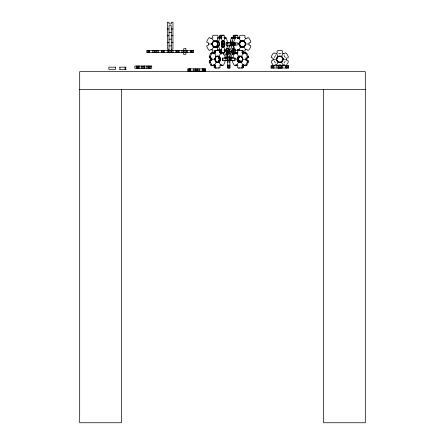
<?xml version="1.0" encoding="UTF-8"?>
<svg xmlns="http://www.w3.org/2000/svg" width="445" height="445" viewBox="0 0 445 445"><rect width="100%" height="100%" fill="white"/><g stroke="black" fill="none" stroke-linecap="round" stroke-linejoin="round"><path stroke-width="0.67" d="M227.679 60.364L227.679 58.957M227.679 58.117L227.679 56.187M221.627 45.129L221.432 43.443A3.248 1.624 90 0 1 221.988 41.519L222.478 40.957A3.248 1.624 90 0 1 223.585 40.957L224.074 41.519A3.248 1.624 90 0 1 224.63 43.443L224.63 44.567A3.248 1.624 -90 0 1 224.074 46.491L223.585 47.053A3.248 1.624 -90 0 1 222.478 47.053L221.988 46.491A3.248 1.624 -90 0 1 221.432 44.567L222.222 41.196L221.343 38.164M222.7 44.289L222.7 43.721M226.221 51.336L226.221 51.898M214.879 59.524L214.879 58.957M219.357 58.957L219.34 59.663M239.343 61.811L238.253 58.957M242.57 58.128A3.248 2.809 90 0 1 242.697 58.673L242.392 60.882M212.076 44.289L212.076 43.721M239.065 44.289L239.104 43.443A3.248 3.248 0 0 1 240.211 41.519M245.534 44.289L245.534 43.721M277.719 61.766A3.248 3.248 0 0 1 276.606 59.847L276.573 58.996M283.042 59.563L283.003 58.718A3.248 3.248 0 0 0 281.891 56.793M222.506 42.364L222.506 45.646A3.248 1.624 -90 0 0 222.684 44.567M216.259 62.083L215.875 61.727A3.248 2.809 -90 0 1 214.913 59.802L214.935 58.39M219.324 59.802L219.302 58.39A3.248 2.809 90 0 1 219.324 58.673L219.34 58.812M238.253 59.524L239.555 56.242L238.804 58.117L237.496 58.117L237.163 59.802A3.248 2.809 90 0 0 238.119 61.727L238.965 62.289A3.248 2.809 90 0 0 240.89 62.289L241.54 61.9M212.143 43.154L212.143 44.856M240.211 46.491A3.248 3.248 0 0 1 239.104 44.567L239.071 43.604M278.437 62.222L276.562 59.28C276.323 55.058 283.27 55.069 283.087 59.28C283.248 63.496 276.367 63.496 276.523 59.28L278.564 56.287M226.828 42.881L227.25 42.392L227.25 41.085L226.377 38.125L225.838 37.508L225.203 38.726L224.23 37.602L224.441 35.895L223.874 35.238L222.155 35.277L221.621 35.895L221.833 37.602L220.859 38.726L220.225 37.508L218.278 37.508L217.711 38.164L216.865 42.392L217.288 42.881L219.658 42.881L219.658 45.129L217.288 45.129L216.865 45.618L217.739 49.885L218.278 50.502L220.225 50.502L220.859 49.284L221.833 50.413L221.621 52.115L222.189 52.771L223.907 52.733L224.441 52.115M219.235 42.881L218.812 42.392L218.812 41.157L219.658 38.164L220.225 37.508M230.783 42.881L230.36 42.392L230.36 41.157L231.205 38.164L231.773 37.508L233.72 37.508L234.354 38.726L235.327 37.602L235.116 35.895L235.65 35.277L237.369 35.238L237.936 35.895L237.725 37.602L238.698 38.726M232.729 42.881L232.307 42.392L232.307 41.157L233.152 38.164L233.72 37.508M221.304 44.005L222.166 41.007L223.896 41.007L224.764 44.005L223.896 47.003L222.166 47.003L221.41 44.005M223.907 52.733L220.242 52.771L219.674 52.115L219.886 50.413L221.833 50.413M221.771 46.948L222.383 45.129M222.489 45.129L222.489 42.881M221.343 49.851L222.222 46.814L221.732 45.129M224.33 42.881L223.841 41.196L224.719 38.164M224.719 49.851L223.841 46.814L224.33 45.129M221.215 45.129L224.436 45.129L224.436 42.881L222.383 42.881L221.894 41.196L223.841 41.196M223.896 47.003L224.019 46.575M227.679 50.474L227.679 68.002L229.932 68.002L229.932 50.474L226.433 50.491C226.082 51.954 226.088 54.357 227.834 54.896L228.263 54.785M226.538 50.491L227.15 48.672M225.031 58.117L225.665 56.899L226.639 58.022M226.149 57.461L227.022 54.429L226.538 52.744M229.525 45.774L228.647 48.805L229.136 50.491M228.33 50.652L228.919 48.622M228.485 50.491L228.975 48.805L226.906 48.956M229.982 55.391L230.543 53.444M237.936 52.115L237.402 52.733L235.683 52.771L235.116 52.115L235.327 50.413L234.354 49.284L233.72 50.502M230.009 56.899L230.643 58.117L232.051 54.535L232.051 53.228L231.634 52.744M232.59 58.117L234.003 54.535L234.003 53.228L233.581 52.744L231.211 52.744L231.211 50.491L233.581 50.491L234.003 50.007L233.158 45.774L232.59 45.117M239.126 43.154L239.455 42.364M215.603 65.643L214.479 65.643L214.112 67.351L215.096 68.002L216.22 68.002L215.235 67.351L215.603 65.643L213.917 64.519L212.821 65.738L211.698 65.738L210.769 65.115L209.25 62.161L209.25 60.848L209.984 60.364L211.837 60.364L211.837 58.117L209.984 58.117L209.25 57.627L209.25 56.387L210.713 53.394L211.698 52.738L212.821 52.738L213.917 53.956L215.603 52.833L215.235 51.131L216.17 50.508L215.041 50.508L214.112 51.131L214.479 52.833L215.603 52.833M211.108 58.117L210.379 57.627L210.379 56.387L211.837 53.394L212.821 52.738M242.008 65.643L243.131 65.643L243.498 67.351L242.57 67.968L241.44 67.968L242.375 67.351L242.008 65.643L243.693 64.519L244.789 65.738L245.773 65.081L247.231 62.089L247.231 60.848L246.502 60.364M244.789 65.738L245.913 65.738L246.897 65.081L248.355 62.089L248.355 60.848L247.626 60.364L245.773 60.364L245.773 58.117L247.626 58.117L248.355 57.627L248.355 56.32L246.841 53.361L245.913 52.738L244.789 52.738L243.693 53.956L242.008 52.833L242.375 51.131L241.39 50.474L242.514 50.474L243.498 51.131L243.131 52.833L242.008 52.833M215.669 56.921L216.721 56.187A3.248 2.809 90 0 1 218.645 56.187L219.491 56.754A3.248 2.809 90 0 1 220.447 58.673L220.447 59.802A3.248 2.809 -90 0 1 219.491 61.727L218.645 62.289A3.248 2.809 -90 0 1 216.721 62.289L214.868 59.241L216.493 56.298M220.125 52.104L219.758 52.833L221.443 53.956L222.539 52.738L223.473 53.361L224.986 56.32L224.986 57.627L224.252 58.117M220.603 65.081L219.085 62.05L216.276 62.05L214.757 65.081L213.633 65.081L214.479 65.643M219.93 58.117L219.085 56.426L220.603 53.394M218.99 60.364L219.368 59.241L218.99 58.117M218.056 62.233L219.552 59.241L218.056 56.242L218.807 58.117L220.114 58.117L220.492 59.241L220.114 60.364L218.807 60.364L217.978 62.083M219.085 62.05L219.93 60.364M220.676 59.241L219.179 62.233L216.181 62.233L214.685 59.241L216.181 56.242L219.179 56.242L220.676 59.241L219.368 59.241M241.641 61.811L241.429 62.233L238.431 62.233L236.929 59.241L238.431 56.242L241.429 56.242L242.364 58.117L242.742 59.241L241.335 62.05L242.848 65.081L243.977 65.081L243.131 65.643M237.68 58.117L238.965 56.187A3.248 2.809 -90 0 1 240.89 56.187L241.941 56.921M239.555 62.233L238.242 59.241L238.62 58.117M233.358 60.364L232.624 60.848L232.624 62.161L234.137 65.115L235.066 65.738L236.162 64.519L237.853 65.643L237.485 67.351L238.47 68.002L239.594 68.002M237.007 65.081L238.526 62.05L237.68 60.364M241.429 62.233L242.926 59.241L241.641 56.665M208.566 44.005L212.065 44.005L212.499 42.881L214.201 40.957A3.248 3.248 0 0 1 216.42 40.957L217.043 41.007L213.583 41.007L211.848 44.005L213.583 47.003L217.043 47.003M217.711 37.602L218.133 35.895L216.999 35.238L213.561 35.277L212.488 35.895L212.91 37.602L210.963 38.726L209.701 37.508L208.566 38.164L206.875 41.157L206.875 42.392L208.566 42.881L208.566 45.129L206.875 45.618L206.875 46.925L208.627 49.885L209.701 50.502L210.963 49.284L212.91 50.413L212.488 52.115L213.622 52.771L214.996 52.755M211.937 49.851L213.689 46.814L216.932 46.814L216.548 47.003M238.926 38.164L240.567 41.007L244.027 41.007L245.757 44.005L244.027 47.003L240.567 47.003L238.837 44.005L240.567 41.007L241.19 40.957A3.248 3.248 0 0 1 243.409 40.957L244.16 41.346M238.837 44.005L241.062 41.007M238.926 49.851L240.678 46.814L244.277 46.575M245.673 38.164L243.921 41.196L245.545 44.005L249.044 44.005M245.545 44.005L243.537 47.003M274.393 57.455L275.516 55.508M276.59 58.857L278.075 56.287L281.668 56.621M276.434 65.126L278.181 62.094L281.78 61.855M281.045 62.278L283.265 59.28L281.429 56.471L283.181 53.439M282.709 60.242L281.535 62.278L278.075 62.278L276.59 59.708M284.094 63.056L285.223 61.11M221.949 47.003L222.016 46.664M221.833 37.602L219.886 37.602L219.674 35.895L220.208 35.277L223.874 35.238M220.225 50.502L218.812 46.925L218.812 45.618L219.235 45.129M218.278 50.502L218.701 50.018M235.327 37.602L233.38 37.602L233.169 35.895L233.703 35.277L237.369 35.238M223.891 50.502L225.838 50.502L226.405 49.851L227.25 46.858L227.25 45.618L226.828 45.129M232.307 45.618L232.729 45.129M239.866 38.125L239.332 37.508L238.909 37.992L237.613 37.992M231.634 50.491L232.051 50.007L232.051 48.766L231.211 45.774L230.643 45.117L230.009 46.336L229.036 45.212L230.983 45.212M237.725 50.413L238.698 49.284M215.97 56.665L215.875 56.754A3.248 2.809 -90 0 0 214.913 58.673M239.043 56.921L239.955 56.242M241.351 62.083L241.941 61.56M239.977 41.685L240.656 41.163L243.988 41.196M244.617 46.325L243.409 47.053A3.248 3.248 0 0 1 241.19 47.053L239.977 46.325M213.333 41.435L218.812 41.157M240.322 41.435L240.567 41.007M216.07 56.582L214.757 53.394L213.633 53.394L214.479 52.833M241.908 56.426L238.526 56.426L238.119 56.754A3.248 2.809 -90 0 0 237.163 58.673L237.496 60.364L238.804 60.364L239.443 61.9M239.443 56.582L239.866 56.298M221.415 52.738L220.687 53.228L221.81 53.228M209.25 60.848L210.379 60.848L211.108 60.364M234.087 53.394L235.066 52.738L236.162 53.956L237.853 52.833L237.485 51.131L238.414 50.508L242.514 50.474M215.096 68.002L219.196 67.968L220.125 67.351L219.758 65.643L221.443 64.519L222.539 65.738L223.523 65.081L224.986 62.089L224.986 60.848L224.252 60.364M245.184 53.228L245.913 52.738M246.502 58.117L247.231 57.627L248.355 57.627M277.941 56.621L278.181 56.471L276.434 53.439M234.71 45.129L233.864 45.618L233.864 46.925L235.611 49.885L236.684 50.502L237.953 49.284L239.899 50.413M282.208 65.688L284.155 64.564L285.417 65.777L286.491 65.159L288.238 62.2L288.238 60.893L286.552 60.403L286.552 58.156L288.238 57.672L288.238 56.432L286.552 53.439L285.417 52.783L284.155 54.001L282.208 52.877L282.625 51.169L281.552 50.552L278.119 50.519L276.985 51.169L277.407 52.877L275.461 54.001L274.192 52.783L273.119 53.4L271.372 56.359L271.372 57.672L273.058 58.156L273.058 60.403L271.372 60.893L271.372 62.133L273.058 65.126L274.192 65.777L275.461 64.564L277.407 65.688M216.954 46.847L216.42 47.053A3.248 3.248 0 0 1 214.201 47.053L212.988 46.325M220.242 52.771L221.96 52.733M235.116 52.115L233.169 52.115L233.736 52.771L234.882 52.744M215.041 50.508L219.14 50.474L220.125 51.131M238.47 68.002L242.57 67.968M242.675 52.749L244.049 52.733L245.123 52.115L244.7 50.413L246.647 49.284L247.91 50.502L249.044 49.851L250.735 46.858L250.735 45.618L249.044 45.129L249.044 42.881L250.735 42.392L250.735 41.085L248.983 38.125L247.91 37.508L246.647 38.726L244.7 37.602L245.123 35.895L243.988 35.238L240.55 35.277L239.477 35.895L239.899 37.602L237.953 38.726L236.684 37.508L235.555 38.164L233.864 41.157L233.864 42.392L234.71 42.881M167.331 28.997L169.022 28.997M171.269 28.997L172.955 28.997M169.022 32.418L171.269 32.418M220.208 35.277L222.155 35.277M233.703 35.277L235.65 35.277M167.331 35.745L169.022 35.745M171.269 35.745L172.955 35.745M219.674 35.895L221.621 35.895M233.169 35.895L235.116 35.895M219.674 36.868L221.621 36.868M233.169 36.868L235.116 36.868M223.891 37.508L225.838 37.508M237.385 37.508L239.332 37.508M224.119 37.992L225.415 37.992M217.711 38.164L219.658 38.164M231.205 38.164L233.152 38.164M233.542 38.164L234.838 38.164M169.022 39.166L171.269 39.166M230.36 41.157L232.307 41.157M216.865 42.392L218.812 42.392M230.36 42.392L232.307 42.392M167.331 42.492L169.022 42.492M171.269 42.492L172.955 42.492M222.489 43.254L224.436 43.254M217.711 44.005L219.658 44.005M222.706 44.005L224.764 44.005M222.489 44.756L224.436 44.756M216.865 45.618L218.812 45.618M231.211 45.774L233.158 45.774M169.022 45.913L171.269 45.913M227.273 46.013L228.396 46.013M221.894 46.814L223.841 46.814M216.865 46.925L218.812 46.925M232.051 48.766L234.003 48.766M169.022 49.239L167.331 49.239L167.331 22.25L169.022 22.25L169.022 23.935L171.269 23.935L171.269 22.25L172.955 22.25L172.955 49.239L171.269 49.239M217.739 49.885L219.691 49.885M233.542 49.851L234.838 49.851M232.051 50.007L234.003 50.007M237.613 50.018L238.909 50.018L239.332 50.502L237.385 50.502M235.327 50.413L233.38 50.413L233.169 51.142L235.116 51.142M226.433 50.864L228.38 50.864M214.112 51.131L215.235 51.131M219.674 51.142L221.621 51.142M227.679 51.131L229.932 51.131M242.375 51.131L243.498 51.131M224.464 51.614L228.163 51.614M230.115 51.614L233.158 51.614M214.112 52.104L215.235 52.104M219.674 52.115L221.621 52.115M227.679 52.104L229.932 52.104M242.375 52.104L243.498 52.104M229.258 49.974L228.658 48.772L227.834 48.333C226.283 48.789 225.954 51.036 226.433 52.371L228.38 52.371M229.932 52.738L226.433 52.744L226.433 52.371M233.736 52.771L236.195 52.738L236.924 53.228L235.8 53.228M227.679 52.833L229.932 52.833M232.051 53.228L234.003 53.228M210.713 53.394L211.837 53.394M227.679 53.361L229.932 53.361M244.789 52.738L245.718 53.361L246.841 53.361M278.681 53.678L280.929 53.678M226.906 54.273L228.324 54.429M232.051 54.535L234.003 54.535M209.25 56.387L210.379 56.387M227.679 56.32L229.932 56.32M245.718 53.361L247.231 56.32L248.355 56.32M216.192 56.426L219.085 56.426M231.178 57.494L233.124 57.494M209.25 57.627L210.379 57.627M225.454 57.627L226.75 57.627M227.679 57.627L229.932 57.627M229.687 58.022L230.983 58.022M242.364 58.117L241.118 56.298M218.99 58.484L220.114 58.484M237.496 58.484L238.62 58.484M210.713 59.241L214.868 59.241M227.679 59.241L229.932 59.241M236.929 59.241L238.242 59.241M242.742 59.241L246.897 59.241M273.058 59.28L276.562 59.28M286.552 59.28L283.053 59.28L282.62 60.403M218.99 59.992L220.114 59.992M237.496 59.992L238.62 59.992M227.679 60.848L229.932 60.848M238.503 60.837L240.751 60.837L240.751 61.966M247.231 60.848L248.355 60.848M238.526 62.05L241.896 62.05M227.679 62.089L229.932 62.089M247.231 62.089L248.355 62.089M209.25 62.161L210.379 62.161L211.892 65.115L212.821 65.738M278.681 64.881L280.929 64.881M227.679 65.081L229.932 65.081M245.773 65.081L246.897 65.081M210.769 65.115L211.892 65.115M221.81 65.248L220.687 65.248L221.415 65.738L222.539 65.738M235.8 65.248L236.924 65.248L236.195 65.738L235.066 65.738M244.06 65.248L245.184 65.248M227.679 65.643L229.932 65.643M227.679 65.738L229.932 65.738M271.05 68.029L288.582 68.029L288.582 65.777L271.05 65.777L271.088 68.029M214.112 66.372L215.235 66.372M227.679 66.372L229.932 66.372M242.375 66.372L243.498 66.372M119.672 67.173L126.163 67.173M214.112 67.351L215.235 67.351M227.679 67.351L229.932 67.351M242.375 67.351L243.498 67.351M218.072 67.968L219.196 67.968M227.679 67.968L229.932 67.968M119.672 69.426L126.163 69.426M79.688 89.523L365.312 89.523M278.058 68.013L281.496 68.046M230.66 42.887L226.994 42.854L228.708 42.887M226.961 60.348L228.107 60.37M217.655 56.242L218.567 56.921M240.322 46.575L240.929 46.948M213.45 46.664L213.939 46.948M217.744 56.298L218.267 56.665M243.131 52.833L243.977 53.394L242.848 53.394L241.54 56.582M232.624 57.627L233.358 58.117M211.698 52.738L212.426 53.228M216.276 62.05L215.97 61.811M243.938 41.163L244.617 41.685M239.043 61.56L239.633 62.083M228.524 48.672L228.88 49.128A3.248 1.624 90 0 1 229.359 50.508M231.773 37.508L232.195 37.992M225.838 50.502L225.203 49.284L224.23 50.413L224.441 51.142M284.094 55.508L285.223 57.455M281.535 56.287L283.265 59.28L283.02 58.857M281.429 62.094L283.181 65.126M274.393 61.11L275.516 63.056M245.673 49.851L244.027 47.003M239.054 44.005L240.678 46.814M211.937 38.164L213.689 41.196L213.222 41.519A3.248 3.248 0 0 0 212.115 43.443M212.065 44.005L213.689 46.814M237.007 53.394L238.526 56.426M245.139 42.364L245.468 43.154M238.309 60.086L238.592 60.882M229.982 47.843L230.543 49.79M225.131 53.444L225.693 55.391M242.675 58.39L242.697 58.673A3.248 2.809 -90 0 0 241.735 56.754A3.248 2.809 90 0 1 241.919 56.943M323.66 89.523L323.66 422.75L365.312 422.75L365.312 71.673L79.688 71.673L79.688 422.75L121.34 422.75L121.34 89.523M288.544 65.777L288.544 68.029M287.926 65.777L287.926 68.029M286.953 65.777L286.953 68.029M286.313 65.777L286.313 68.029M286.224 65.777L286.224 68.029M285.662 65.777L285.662 68.029M282.67 65.777L282.67 68.029M281.429 65.777L281.429 68.029M280.94 65.777L280.94 68.029M279.816 65.777L279.816 68.029M278.692 65.777L278.692 68.029M278.203 65.777L278.203 68.029M276.896 65.777L276.896 68.029M273.936 65.777L273.936 68.029M273.414 65.777L273.414 68.029M273.319 65.777L273.319 68.029M272.679 65.777L272.679 68.029M271.706 65.777L271.706 68.029M247.231 56.32L247.231 57.627M246.897 58.117L246.897 60.364M240.745 41.085L240.745 42.392L239.899 42.881L239.899 45.129L240.745 45.618L240.745 46.858M235.488 42.881L235.488 45.129M234.648 58.117L234.648 60.364M234.415 42.881L234.415 45.129M233.575 42.881L233.575 45.129M233.152 42.881L233.152 45.129M233.158 50.491L233.158 52.744M232.179 42.881L232.179 45.129M231.656 58.117L231.656 60.364M231.628 42.881L231.628 45.129M230.493 42.881L230.493 45.129M230.415 58.117L230.415 60.364M227.195 58.117L227.195 60.364M227.056 42.881L227.056 45.129M225.882 58.117L225.882 60.364M224.464 50.491L224.464 52.744L223.618 53.228L223.618 54.468M222.928 58.117L222.928 60.364M222.061 42.881L222.061 45.129M217.711 42.881L217.711 45.129M210.713 58.117L210.713 60.364M210.379 60.848L210.379 62.161M205.217 68.869L205.217 71.117M204.6 68.869L204.6 71.117M203.626 68.869L203.626 71.117M202.987 68.869L202.987 71.117M202.892 68.869L202.892 71.117M202.33 68.869L202.33 71.117M199.338 68.869L199.338 71.117M198.097 68.869L198.097 71.117M197.613 68.869L197.613 71.117M196.49 68.869L196.49 71.117M195.366 68.869L195.366 71.117M194.877 68.869L194.877 71.117M193.569 68.869L193.569 71.117M192.863 50.407L192.863 52.66M191.89 50.407L191.89 52.66M191.25 50.407L191.25 52.66M191.155 50.407L191.155 52.66M190.594 50.407L190.594 52.66M190.61 68.869L190.61 71.117M190.082 68.869L190.082 71.117M189.993 68.869L189.993 71.117M189.353 68.869L189.353 71.117M188.38 68.869L188.38 71.117M187.601 50.407L187.601 52.66M186.366 50.407L186.366 52.66M184.753 50.407L184.753 52.66M183.14 50.407L183.14 52.66M181.833 50.407L181.833 52.66M178.256 50.407L178.256 52.66M177.282 50.407L177.282 52.66M176.643 50.407L176.643 52.66M176.548 50.407L176.548 52.66M175.986 50.407L175.986 52.66M172.994 50.407L172.994 52.66M171.759 50.407L171.759 52.66M171.269 52.66L171.269 25.671L169.022 25.671L169.022 52.66M170.146 50.407L170.146 52.66M168.533 50.407L168.533 52.66M167.225 50.407L167.225 52.66M164.266 50.407L164.266 52.66M163.738 50.407L163.738 52.66M163.649 50.407L163.649 52.66M163.009 50.407L163.009 52.66M162.036 50.407L162.036 52.66M161.418 50.407L161.379 52.66M158.387 50.407L158.387 52.66M157.146 50.407L157.146 52.66M156.662 50.407L156.662 52.66M155.539 50.407L155.539 52.66M154.415 50.407L154.415 52.66M153.926 50.407L153.926 52.66M152.618 50.407L152.618 52.66M150.293 66.032L150.293 68.28M149.659 50.407L149.659 52.66M149.448 66.032L149.448 68.28M149.131 50.407L149.131 52.66M149.042 50.407L149.042 52.66M148.853 66.032L148.853 68.28M148.402 50.407L148.402 52.66M148.207 66.032L148.207 68.28M148.057 66.032L148.057 68.28M147.429 50.407L147.429 52.66M146.778 66.032L146.778 68.28M144.758 66.032L144.758 68.28M144.408 66.032L144.408 68.28M143.284 66.032L143.284 68.28M142.161 66.032L142.161 68.28M141.81 66.032L141.81 68.28M139.791 66.032L139.791 68.28M138.517 66.032L138.517 68.28M138.362 66.032L138.362 68.28M137.722 66.032L137.722 68.28M137.121 66.032L137.121 68.28M136.281 66.032L136.281 68.28M125.729 67.173L125.729 69.426M125.084 67.173L125.084 69.426M119.889 67.173L119.911 69.426M244.383 46.491A3.248 3.248 0 0 0 245.495 44.567L245.495 43.443A3.248 3.248 0 0 0 244.383 41.519M213.222 46.491A3.248 3.248 0 0 1 212.115 44.567M222.489 42.381A3.248 1.624 90 0 1 222.684 43.443M242.697 59.802A3.248 2.809 -90 0 1 241.735 61.727M242.08 57.155A3.248 2.809 90 0 1 242.364 57.616M219.274 58.401A3.248 2.809 -90 0 1 219.324 58.673M215.875 61.727A3.248 2.809 90 0 1 215.525 61.327M215.246 60.859A3.248 2.809 90 0 1 215.135 60.609M226.238 51.053A3.248 1.624 90 0 1 226.794 49.128M227.278 48.566A3.248 1.624 90 0 1 228.391 48.566M228.118 54.813A3.248 1.624 -90 0 1 227.278 54.668M226.794 54.101A3.248 1.624 -90 0 1 226.238 52.182M283.003 59.847A3.248 3.248 0 0 1 281.891 61.766M280.917 62.333A3.248 3.248 0 0 1 278.698 62.333M276.606 58.718A3.248 3.248 0 0 1 277.719 56.793M278.698 56.231A3.248 3.248 0 0 1 280.917 56.231M237.241 42.881L225.982 42.881L225.982 45.129L237.241 45.129L237.241 42.881M185.877 48.722L183.629 48.722L183.629 54.346L185.877 54.346L185.877 48.722M193.519 50.407L146.772 50.407L146.806 52.66L193.519 52.66L193.519 50.407M235.305 58.117L222.305 58.117L222.305 60.364L235.305 60.364L235.305 58.117M151.717 66.032L134.852 66.032L134.852 68.28L151.717 68.28L151.717 66.032M115.389 67.173L108.897 67.173L108.897 69.426L115.389 69.426L115.389 67.173M205.251 68.869L187.723 68.869L187.757 71.117L205.251 71.117L205.251 68.869M178.907 52.66L178.907 50.407L178.873 52.66M238.286 59.802A3.248 2.809 90 0 0 238.62 60.859A3.248 2.809 -90 0 1 238.286 59.802M238.409 58.128A3.248 2.809 90 0 0 238.286 58.673A3.248 2.809 -90 0 1 238.409 58.128M238.898 57.155A3.248 2.809 90 0 0 238.748 57.377A3.248 2.809 -90 0 1 238.898 57.155M218.712 57.155A3.248 2.809 90 0 0 218.362 56.754A3.248 2.809 -90 0 1 218.712 57.155M219.196 58.128A3.248 2.809 90 0 0 218.99 57.616A3.248 2.809 -90 0 1 219.196 58.128M218.99 60.859A3.248 2.809 90 0 0 219.196 60.348A3.248 2.809 -90 0 1 218.99 60.859M218.362 61.727A3.248 2.809 90 0 0 218.712 61.327A3.248 2.809 -90 0 1 218.362 61.727"/></g></svg>
